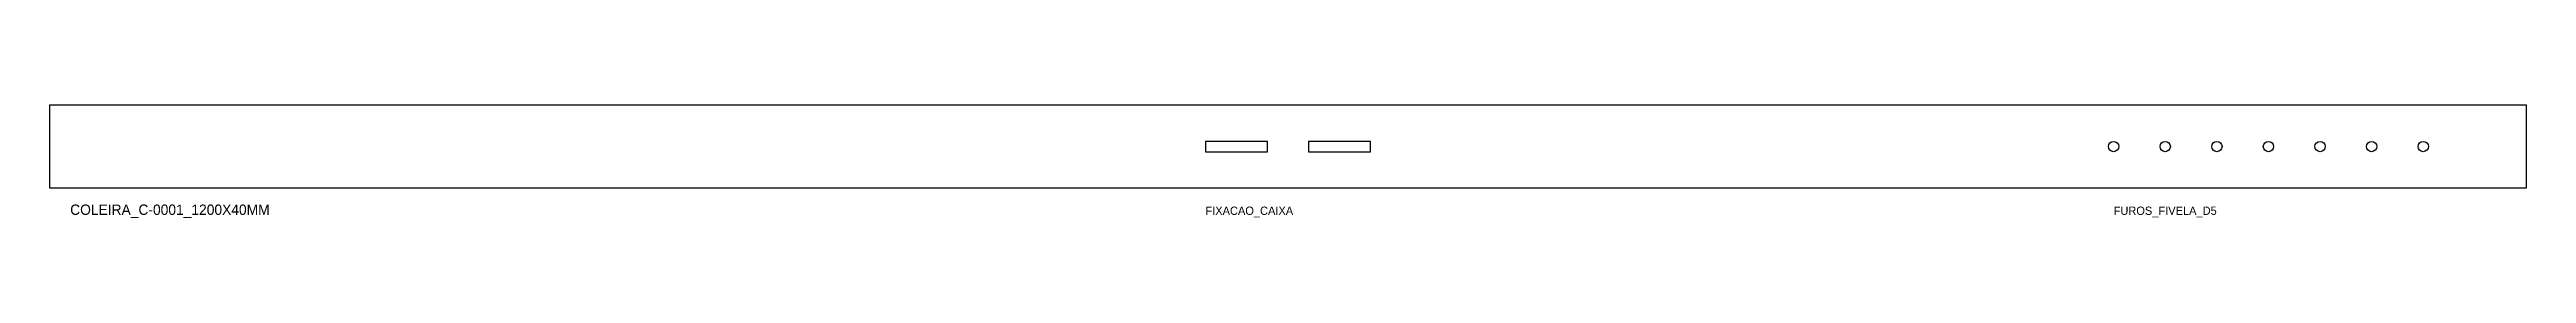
# Model space of a CAD drawing. Header units: millimetres. Extents: x 0 to 1200, y -14 to 40.
import ezdxf

# ---------------------------------------------------------------- set-up
doc = ezdxf.new("R2010")
doc.units = ezdxf.units.MM

msp = doc.modelspace()

# ---------------------------------------------------------------- linework, layer by layer
for points in [[(0, 0), (1200, 0), (1200, 40), (0, 40)], [(560, 17.5), (590, 17.5), (590, 22.5), (560, 22.5)], [(610, 17.5), (640, 17.5), (640, 22.5), (610, 22.5)]]:
    msp.add_lwpolyline(points, close=True)
for centre in [(1000, 20), (1025, 20), (1050, 20), (1075, 20), (1100, 20), (1125, 20), (1150, 20)]:
    msp.add_circle(centre, 2.5)

# ---------------------------------------------------------------- texts
for s, height, p in [('COLEIRA_C-0001_1200X40MM', 5, (10, -13)), ('FIXACAO_CAIXA', 4, (560, -13)), ('FUROS_FIVELA_D5', 4, (1000, -13))]:
    msp.add_text(s, height=height).set_placement(p)

doc.saveas('drawing.dxf')
